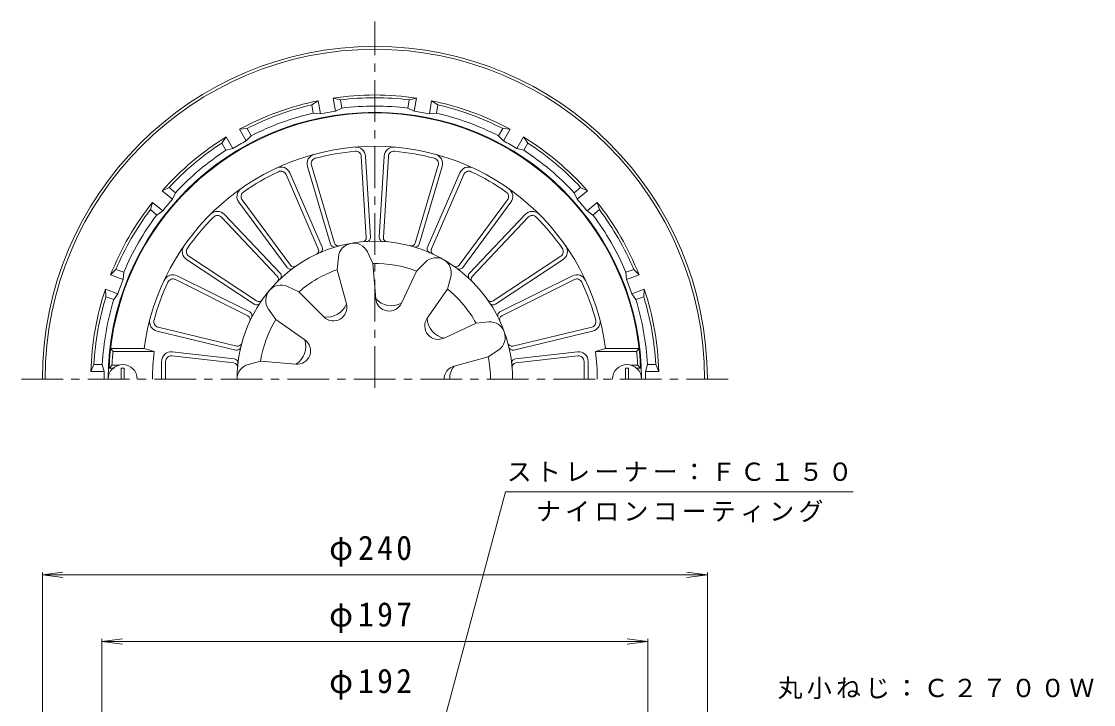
# Model space of a CAD drawing. Units: millimetres, scale not verified. Extents: x -283 to 219, y -345 to 394.
# Drawn here: x -168.2 to 218.7, y 147.3 to 393.7 of the extents above; entities that cross this region are included whole.
import ezdxf

# ---------------------------------------------------------------- set-up
doc = ezdxf.new("R2010")
doc.units = ezdxf.units.MM
doc.header["$LTSCALE"] = 3
doc.linetypes.add('CHAIN1', pattern=[8, 5, -1, 1, -1])
for name, color, linetype, lineweight in [('0-0', 3, 'Continuous', 9), ('0-2', 6, 'Continuous', 5), ('0-4', 7, 'Continuous', 9), ('0-5', 7, 'Continuous', 9)]:
    doc.layers.add(name, color=color, linetype=linetype, lineweight=lineweight)
doc.styles.add('ＭＳ ゴシック', font='')
doc.styles.get('ＭＳ ゴシック').set_extended_font_data('MS Gothic')

msp = doc.modelspace()

# ---------------------------------------------------------------- linework, layer by layer
at = {"layer": '0-0', "linetype": 'CHAIN1'}
for p, q in [((-40.652, 261.505), (-40.652, 393.696)), ((-168.196, 264.671), (87.478, 264.671))]:
    msp.add_line(p, q, dxfattribs=at)
at = {"layer": '0-0'}
for p, q in [((-55.736, 366.055), (-53.083, 365.407)), ((-52.562, 362.448), (-53.083, 365.407)), ((-28.742, 362.448), (-28.22, 365.407)), ((-20.151, 365.1), (-17.88, 363.583)), ((-62.902, 360.625), (-63.424, 363.583)), ((-18.401, 360.625), (-17.88, 363.583)), ((-89.502, 354.782), (-86.787, 355.08)), ((-85.285, 352.478), (-86.787, 355.08)), ((3.982, 352.478), (5.484, 355.08)), ((-94.378, 347.228), (-95.88, 349.83)), ((12.961, 352.032), (14.577, 349.83)), ((13.075, 347.228), (14.577, 349.83)), ((-117.375, 332.639), (-114.927, 333.848)), ((-112.625, 331.917), (-114.927, 333.848)), ((31.322, 331.917), (33.623, 333.848)), ((-119.374, 323.874), (-121.676, 325.805)), ((38.071, 323.874), (40.372, 325.805)), ((39.607, 328.426), (40.372, 325.805)), ((-135.995, 302.299), (-134.107, 304.273)), ((-131.284, 303.245), (-134.107, 304.273)), ((49.981, 303.245), (52.804, 304.273)), ((-134.875, 293.379), (-137.699, 294.406)), ((53.572, 293.379), (56.395, 294.406)), ((56.573, 297.131), (56.395, 294.406)), ((-143.115, 267.421), (-142.016, 269.921)), ((-139.012, 269.921), (-142.016, 269.921)), ((57.708, 269.921), (60.712, 269.921))]:
    msp.add_line(p, q, dxfattribs=at)
for points in [[(-62.902, 360.625), (-60.317, 360.361), (-61.152, 365.1), (-63.424, 363.583)], [(-52.562, 362.448), (-54.9, 361.316), (-55.736, 366.055)], [(-28.742, 362.448), (-26.403, 361.316), (-25.567, 366.055), (-28.22, 365.407)], [(-18.401, 360.625), (-20.987, 360.361), (-20.151, 365.1)], [(-85.285, 352.478), (-87.096, 350.614), (-89.502, 354.782)], [(3.982, 352.478), (5.792, 350.614), (8.198, 354.781), (5.484, 355.08)], [(-94.378, 347.228), (-91.859, 347.864), (-94.265, 352.031), (-95.88, 349.83)], [(13.075, 347.228), (10.555, 347.864), (12.961, 352.032)], [(31.322, 331.917), (32.386, 329.546), (36.072, 332.639), (33.623, 333.848)], [(-112.625, 331.917), (-113.689, 329.546), (-117.375, 332.639)], [(-119.374, 323.874), (-117.224, 325.333), (-120.911, 328.426), (-121.676, 325.805)], [(38.071, 323.874), (35.921, 325.333), (39.607, 328.426)], [(-131.284, 303.245), (-131.473, 300.654), (-135.995, 302.299)], [(49.981, 303.245), (50.17, 300.654), (54.692, 302.299), (52.804, 304.273)], [(-134.875, 293.379), (-133.354, 295.485), (-137.876, 297.131), (-137.699, 294.406)], [(53.572, 293.379), (52.051, 295.485), (56.573, 297.131)], [(-139.012, 269.921), (-138.303, 267.421), (-143.115, 267.421)], [(57.708, 269.921), (56.999, 267.421), (61.811, 267.421), (60.712, 269.921)]]:
    msp.add_lwpolyline(points, dxfattribs=at)
for radius, start, end in [(120, 0, 180), (119, 0, 180), (102.5, 101.53738, 118.4626), (102.5, 81.53738, 98.4626), (101.5, 82.96489, 97.03508), (102.5, 61.53738, 78.4626), (96.243, 0, 180), (101.5, 102.96489, 117.03508), (98.5, 103.05527, 116.94472), (97.69, 98.38689, 101.61311), (98.5, 83.05527, 96.94472), (97.69, 78.38689, 81.61311), (98.5, 63.05527, 76.94472), (101.5, 62.96489, 77.03508), (102.5, 121.53738, 138.4626), (101.5, 122.96489, 137.03508), (97.69, 118.38689, 121.61311), (97.69, 58.38689, 61.61311), (102.5, 41.53738, 58.4626), (101.5, 42.96489, 57.03508), (98.5, 123.05527, 136.94472), (98.5, 43.05527, 56.94472), (97.69, 138.38689, 141.61311), (97.69, 38.38689, 41.61311), (102.5, 141.53738, 158.4626), (101.5, 142.96489, 157.03508), (102.5, 21.53738, 38.4626), (101.5, 22.96489, 37.03508), (98.5, 143.05527, 156.94472), (98.5, 23.05527, 36.94472), (97.69, 158.38689, 161.61311), (97.69, 18.38689, 21.61311), (102.5, 161.53738, 178.4626), (101.5, 162.96489, 177.03508), (101.5, 2.96489, 17.03508), (102.5, 1.53738, 18.4626), (98.5, 163.05527, 176.94472), (98.5, 3.05527, 16.94472), (97.69, 178.38689, 180), (97.69, 0, 1.61311)]:
    msp.add_arc((-40.652, 264.671), radius, start, end, dxfattribs=at)
at = {"layer": '0-2'}
for p, q in [((-45.529, 344.998), (-43.755, 315.785)), ((-44.032, 345.089), (-42.259, 315.898)), ((-37.272, 345.089), (-39.044, 315.898)), ((-35.774, 344.998), (-37.548, 315.785)), ((-64.98, 341.395), (-56.662, 313.358)), ((-63.542, 341.822), (-55.217, 313.764)), ((-17.761, 341.822), (-26.086, 313.764)), ((-16.323, 341.395), (-24.642, 313.358)), ((-72.708, 338.486), (-61.05, 311.641)), ((-71.333, 339.083), (-59.683, 312.258)), ((-9.971, 339.083), (-21.62, 312.258)), ((-8.595, 338.486), (-20.253, 311.641)), ((-88.549, 329.34), (-71.13, 305.821)), ((7.245, 329.34), (-10.174, 305.821)), ((-89.754, 328.447), (-72.348, 304.946)), ((8.451, 328.447), (-8.955, 304.946)), ((-96.021, 323.07), (-75.885, 301.831)), ((-94.933, 324.102), (-74.811, 302.879)), ((13.629, 324.102), (-6.492, 302.879)), ((14.718, 323.07), (-5.419, 301.831)), ((-41.408, 306.394), (-43.347, 310.553)), ((-108.606, 307.807), (-84.212, 291.676)), ((-107.778, 309.058), (-83.366, 292.916)), ((-54.211, 304.136), (-53.811, 308.708)), ((-41.408, 306.394), (-40.324, 293.681)), ((-25.671, 303.619), (-22.426, 306.864)), ((26.475, 309.058), (2.062, 292.915)), ((27.302, 307.807), (2.908, 291.676)), ((-111.986, 301.953), (-85.819, 288.892)), ((-54.211, 304.136), (-50.882, 291.819)), ((-25.671, 303.619), (-31.038, 292.043)), ((30.682, 301.953), (4.516, 288.892)), ((-112.656, 300.611), (-86.469, 287.54)), ((-68.05, 296.146), (-72.209, 298.086)), ((-14.412, 297.119), (-13.224, 301.552)), ((31.352, 300.611), (5.166, 287.54)), ((-68.05, 296.146), (-59.048, 287.104)), ((-14.412, 297.119), (-21.754, 286.683)), ((-76.407, 286.188), (-79.039, 289.947)), ((-118.912, 283.423), (-90.45, 276.603)), ((-76.407, 286.188), (-65.939, 278.892)), ((-4.14, 284.877), (-15.693, 279.459)), ((-4.14, 284.877), (0.431, 285.277)), ((37.608, 283.423), (9.147, 276.603)), ((-119.261, 281.964), (-90.821, 275.149)), ((37.958, 281.964), (9.518, 275.149)), ((-135.124, 274.671), (-136.019, 275.671)), ((0.306, 272.661), (4.065, 275.293)), ((53.821, 274.671), (54.716, 275.671)), ((-135.124, 274.671), (-120.294, 274.671)), ((-117.652, 271.065), (-117.652, 264.671)), ((-116.152, 264.671), (-116.152, 271.065)), ((-113.924, 273.052), (-91.528, 270.49)), ((-113.754, 274.542), (-91.379, 271.983)), ((-81.872, 271.171), (-86.305, 269.983)), ((-81.872, 271.171), (-69.164, 270.031)), ((0.306, 272.661), (-12.026, 269.385)), ((32.45, 274.542), (10.076, 271.983)), ((32.621, 273.052), (10.225, 270.49)), ((34.848, 264.671), (34.848, 271.065)), ((36.348, 271.065), (36.348, 264.671)), ((53.821, 274.671), (38.991, 274.671)), ((-135.52, 269.671), (-136.568, 268.671)), ((-136.568, 268.671), (-134.552, 268.671)), ((-135.52, 269.671), (-132.753, 269.671)), ((54.217, 269.671), (51.949, 269.671)), ((55.265, 268.671), (53.749, 268.671)), ((54.217, 269.671), (55.265, 268.671))]:
    msp.add_line(p, q, dxfattribs=at)
at = {"layer": '0-2', "color": 4, "lineweight": 9}
for p, q in [((-131.152, 268.671), (-132.152, 268.671)), ((-132.152, 264.671), (-132.152, 268.671)), ((-131.152, 264.671), (-131.152, 268.671)), ((49.848, 268.671), (50.848, 268.671)), ((49.848, 264.671), (49.848, 268.671)), ((50.848, 264.671), (50.848, 268.671))]:
    msp.add_line(p, q, dxfattribs=at)
at = {"layer": '0-2'}
for points in [[(-136.019, 275.671), (-123.928, 275.671), (-120.294, 274.671)], [(54.716, 275.671), (42.625, 275.671), (38.991, 274.671)]]:
    msp.add_lwpolyline(points, dxfattribs=at)
for centre, radius, start, end in [((-40.652, 264.671), 96, 2.38802, 177.61198), ((-40.652, 264.671), 84, 7.52463, 172.47537), ((-47.525, 344.877), 3.5, 3.47472, 94.89842), ((-33.778, 344.877), 3.5, 85.10176, 176.52547), ((-61.625, 342.391), 3.5, 105.10176, 196.52547), ((-40.652, 264.671), 82.5, 94.89825, 105.10173), ((-47.525, 344.877), 2, 3.47487, 94.89857), ((-33.778, 344.877), 2, 85.10176, 176.52547), ((-40.652, 264.671), 82.5, 74.89825, 85.10173), ((-19.679, 342.391), 3.5, 343.47472, 74.89842), ((-74.543, 337.689), 3.5, 23.47472, 114.89842), ((-61.625, 342.391), 2, 105.10176, 196.52547), ((-19.679, 342.391), 2, 343.47487, 74.89857), ((-6.761, 337.689), 3.5, 65.10176, 156.52547), ((-40.652, 264.671), 82.5, 114.89825, 125.10173), ((-74.543, 337.689), 2, 23.47487, 114.89857), ((-6.761, 337.689), 2, 65.10176, 156.52547), ((-40.652, 264.671), 82.5, 54.89825, 65.10173), ((-86.942, 330.53), 3.5, 125.10176, 216.52547), ((5.638, 330.53), 3.5, 323.47472, 54.89842), ((-86.942, 330.53), 2, 125.10176, 216.52547), ((5.638, 330.53), 2, 323.47487, 54.89857), ((-97.473, 321.694), 3.5, 43.47472, 134.89842), ((16.169, 321.694), 3.5, 45.10176, 136.52547), ((-40.652, 264.671), 82.5, 134.89825, 145.10173), ((-97.473, 321.694), 2, 43.47487, 134.89857), ((16.169, 321.694), 2, 45.10176, 136.52547), ((-40.652, 264.671), 82.5, 34.89825, 45.10173), ((-40.652, 264.671), 49.73, 0, 180), ((-53.779, 314.19), 1.5, 196.52567, 284.84767), ((-48.332, 308.229), 5.5, 24.99896, 175.00104), ((-45.252, 315.694), 1.5, 275.15231, 3.47432), ((-43.757, 315.807), 1.5, 273.47458, 3.4751), ((-37.547, 315.807), 1.5, 176.52489, 266.52541), ((-36.051, 315.694), 1.5, 176.52567, 264.84767), ((-27.524, 314.19), 1.5, 255.15231, 343.47432), ((-106.675, 310.727), 3.5, 145.10176, 236.52547), ((-106.675, 310.727), 2, 145.10176, 236.52547), ((-62.426, 311.043), 1.5, 295.15231, 23.47432), ((-61.059, 311.661), 1.5, 293.47458, 23.4751), ((-55.224, 313.785), 1.5, 196.52489, 286.52541), ((-26.08, 313.785), 1.5, 253.47458, 343.4751), ((-20.245, 311.661), 1.5, 156.52489, 246.52541), ((-18.878, 311.043), 1.5, 156.52567, 244.84767), ((25.372, 310.727), 2, 303.47487, 34.89857), ((25.372, 310.727), 3.5, 303.47472, 34.89842), ((-69.924, 306.714), 1.5, 216.52567, 304.84767), ((-40.652, 264.671), 41.73, 68.96107, 91.03893), ((-18.537, 302.975), 5.5, 344.99896, 135.00104), ((-11.379, 306.714), 1.5, 235.15231, 323.47432), ((-113.549, 298.821), 3.5, 63.47472, 154.89842), ((-76.973, 300.799), 1.5, 315.15231, 43.47432), ((-75.9, 301.847), 1.5, 313.47458, 43.4751), ((-71.143, 305.839), 1.5, 216.52489, 306.52541), ((-40.652, 264.671), 41.73, 108.96107, 131.03894), ((-10.161, 305.839), 1.5, 233.47458, 323.4751), ((-5.404, 301.847), 1.5, 136.52489, 226.52541), ((-4.33, 300.799), 1.5, 136.52567, 224.84767), ((32.246, 298.821), 3.5, 25.10176, 116.52547), ((-40.652, 264.671), 82.5, 154.89825, 165.01146), ((-113.549, 298.821), 2, 63.47487, 154.89857), ((-74.534, 293.101), 5.5, 64.99896, 215.00104), ((32.246, 298.821), 2, 25.10176, 116.52547), ((-40.652, 264.671), 82.5, 14.89825, 25.10173), ((-40.652, 264.671), 41.73, 28.96106, 51.03893), ((-83.384, 292.928), 1.5, 236.52489, 326.52541), ((-82.539, 294.167), 1.5, 236.52567, 324.84767), ((-55.591, 290.546), 4.878, 224.87517, 15.12476), ((-57.976, 294.677), 7.649, 261.94609, 338.05399), ((-35.463, 294.095), 4.878, 184.87517, 335.12476), ((-34.635, 298.793), 7.649, 221.94609, 298.05399), ((1.235, 294.167), 1.5, 215.15231, 303.47432), ((2.081, 292.928), 1.5, 213.47458, 303.4751), ((-87.139, 286.198), 1.5, 335.15231, 63.47432), ((-86.489, 287.55), 1.5, 333.47458, 63.4751), ((-17.764, 283.876), 4.878, 144.87517, 295.12476), ((-14.109, 286.943), 7.649, 181.94609, 258.05399), ((5.186, 287.55), 1.5, 116.52489, 206.52541), ((5.836, 286.198), 1.5, 116.52567, 204.84767), ((-118.446, 285.368), 3.5, 165.10176, 256.52547), ((-118.446, 285.368), 2, 165.10176, 256.52547), ((-40.652, 264.671), 41.73, 148.96107, 171.03893), ((0.911, 279.798), 5.5, 304.99896, 95.00104), ((37.142, 285.368), 2, 283.47487, 14.89857), ((37.142, 285.368), 3.5, 283.47472, 14.89842), ((-68.728, 274.89), 4.878, 264.87524, 55.12483), ((-73.211, 276.521), 7.649, 301.94601, 18.05391), ((-90.472, 276.608), 1.5, 256.52489, 346.52541), ((-90.101, 278.062), 1.5, 256.52567, 344.84767), ((8.797, 278.062), 1.5, 195.15231, 283.47432), ((9.168, 276.608), 1.5, 193.47458, 283.4751), ((-40.652, 264.671), 95, 173.95767, 176.98305), ((-40.652, 264.671), 80.268, 172.89853, 180), ((-114.152, 271.065), 3.5, 83.47501, 180), ((-114.152, 271.065), 2, 83.47501, 180), ((-91.55, 270.493), 1.5, 353.47458, 83.4751), ((-40.652, 264.671), 41.73, 0, 11.03893), ((10.246, 270.493), 1.5, 96.52489, 186.52541), ((32.848, 271.065), 3.5, 0, 96.52499), ((32.848, 271.065), 2, 0, 96.52499), ((-40.652, 264.671), 80.268, 0, 7.10147), ((-40.652, 264.671), 95, 3.01695, 6.04233), ((-91.698, 269), 1.5, 355.15231, 83.47432), ((-84.882, 264.671), 5.5, 104.99896, 180), ((-10.774, 264.671), 4.878, 104.87517, 180), ((-6.003, 264.671), 7.649, 141.94609, 180.00018), ((10.395, 269), 1.5, 96.52567, 184.84767)]:
    msp.add_arc(centre, radius, start, end, dxfattribs=at)
at = {"layer": '0-2', "color": 4, "lineweight": 9}
for centre in [(-131.652, 264.671), (50.348, 264.671)]:
    msp.add_arc(centre, 5.25, 0, 180, dxfattribs=at)
at = {"layer": '0-4'}
for p, q in [((-160.652, 194.037), (-153.216, 195.016)), ((-160.652, -47.505), (-160.652, 194.937)), ((-160.652, 194.037), (79.348, 194.037)), ((-160.652, 194.037), (-153.216, 193.058)), ((79.348, 194.037), (71.912, 195.016)), ((79.348, 194.037), (71.912, 193.058)), ((79.348, -47.505), (79.348, 194.937)), ((-139.152, 170.037), (-131.716, 171.016)), ((-139.152, -39.505), (-139.152, 170.937)), ((57.848, 170.037), (50.412, 171.016)), ((57.848, -39.505), (57.848, 170.937)), ((-139.152, 170.037), (57.848, 170.037)), ((-139.152, 170.037), (-131.716, 169.058)), ((57.848, 170.037), (50.412, 169.058))]:
    msp.add_line(p, q, dxfattribs=at)
at = {"layer": '0-5'}
for p, q in [((-23.052, 113.72), (6.507, 224.037)), ((6.507, 224.037), (131.926, 224.037))]:
    msp.add_line(p, q, dxfattribs=at)

# ---------------------------------------------------------------- texts
at = {"layer": '0-4', "color": 2, "char_height": 8.798, "attachment_point": 7, "style": 'ＭＳ ゴシック'}
for s, insert in [('\\T1.21;\\W0.95;φ240', (-57.152, 197.037)), ('\\T1.21;\\W0.95;φ197', (-57.152, 173.037)), ('\\T1.21;\\W0.95;φ192', (-57.152, 149.037))]:
    msp.add_mtext(s, dxfattribs=dict(at, insert=insert))
at = {"layer": '0-5', "char_height": 6.598, "attachment_point": 7, "style": 'ＭＳ ゴシック'}
for s, insert in [('\\T1.17;ストレーナー：ＦＣ１５０', (6.967, 227.622)), ('\\T1.17;ナイロンコーティング', (17.467, 212.98)), ('\\T1.17;丸小ねじ：Ｃ２７００Ｗ', (104.716, 149.219))]:
    msp.add_mtext(s, dxfattribs=dict(at, insert=insert))

doc.saveas('drawing.dxf')
